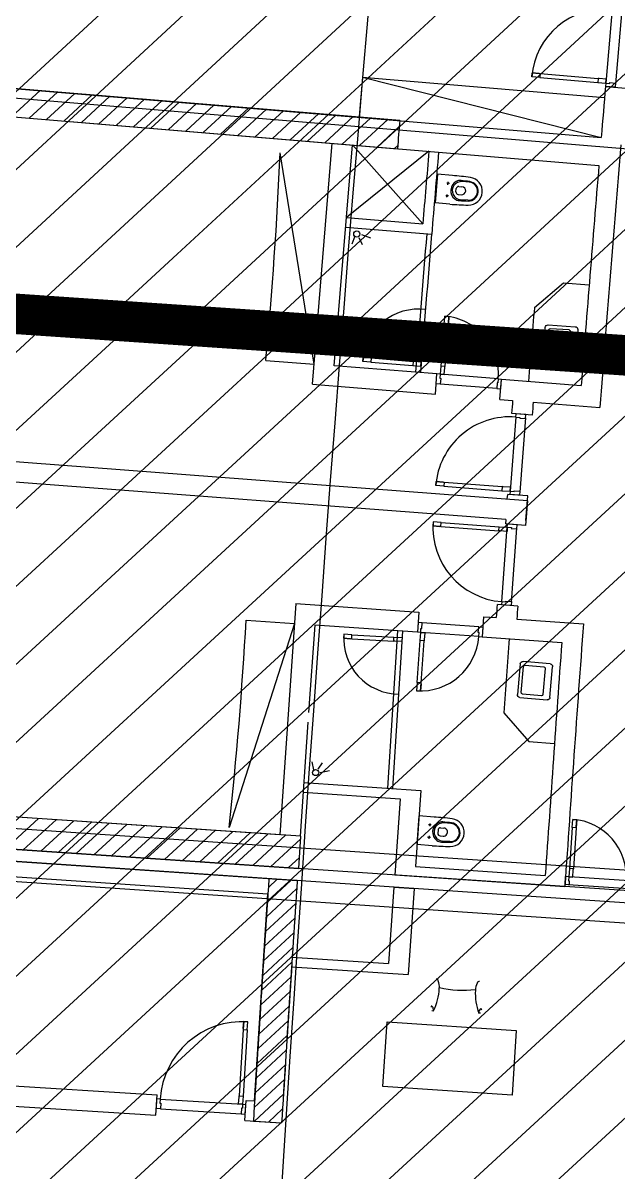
# Model space of a CAD drawing. Extents: x -678889171 to 586587, y -792238163 to 335485.
# Drawn here: x -678727678 to -678720328, y -792010643 to -791996453 of the extents above; entities that cross this region are included whole.
import ezdxf
from ezdxf.enums import TextEntityAlignment as Align

# ---------------------------------------------------------------- set-up
doc = ezdxf.new("R2010")
doc.units = 0
doc.header["$MEASUREMENT"] = 0
for name, color, linetype in [('A-FLOR-PATT', 252, 'Continuous'), ('A-SITE-PATT', 252, 'Continuous'), ('A-WALL', 252, 'Continuous')]:
    doc.layers.add(name, color=color, linetype=linetype)
for name, color, linetype, lineweight in [('BASEMENT3 LAYOUT$0$A-TABL-TEXT', 252, 'Continuous', 30), ('BASEMENT3 LAYOUT$0$HATCH2', 252, 'Continuous', 15), ('BASEMENT3 LAYOUT$0$HATCH3', 252, 'Continuous', 15), ('Ground floor Towers$0$04-Ground Floor$0$A-FURN', 252, 'Continuous', 25)]:
    doc.layers.add(name, color=color, linetype=linetype, lineweight=lineweight)
doc.styles.add('Ground floor Towers$0$$Bas01-Rname$0$EN-SC', font='swissc.ttf')
doc.styles.add('Ground floor Towers$0$$Bas01-Rname$0$EN-SCL', font='swisscl.ttf')
doc.styles.add('Ground floor Towers$0$04-Ground Floor$0$V2-lower ground$0$LEVEL  FOR LICENSE LOWER GR$0$$LG- LEVEL$0$AR-SR', font='sarb.shx')

# ---------------------------------------------------------------- blocks, each defined once
blk = doc.blocks.new('A$C61C61320')
at = {"layer": 'BASEMENT3 LAYOUT$0$HATCH2'}
h = blk.add_hatch(dxfattribs=at)
h.set_pattern_fill('JIS_WOOD', color=256, scale=1000, style=0)
h.set_pattern_definition([(45, (-845211.5632561638, -471074.8112416068), (-499.9999991609842, 499.9999991609843), [])])
edge = h.paths.add_edge_path()
edge.add_line((-87728.88771757309, -14436.92520058164), (11085.99286301623, -14077.61977391216))
edge.add_line((11085.9928630162, -14077.61977391216), (11086.00013759563, -61296.12011963065))
edge.add_line((11086.00013759569, -61296.12011963065), (-23868.16462742418, -60220.57708285929))
edge.add_line((-23868.16462742421, -60220.57708285929), (-23388.15647815715, -47455.2645226442))
edge.add_arc((-38984.06513334403, -44366.02445463254), 15898.9235792472, 348.7958745272753, 525.9866040010601)
edge.add_line((-54409.82303213701, -40516.12001080933), (-55179.78612954497, -49076.3717473704))
edge.add_line((-55179.78612954495, -49076.3717473704), (-87616.00626249687, -47227.09333388295))
edge.add_line((-87616.00626249681, -47227.09333388295), (-87728.88771757303, -14436.92520058164))
at = {"layer": 'BASEMENT3 LAYOUT$0$HATCH3'}
h = blk.add_hatch(dxfattribs=at)
h.set_pattern_fill('JIS_WOOD', color=256, scale=1000, style=0)
h.set_pattern_definition([(45, (-845711.5632553247, -468029.5931597503), (-499.9999991609842, 499.9999991609843), [])])
h.paths.add_polyline_path([(11086.00013759569, -61354.85490543771), (12440.74077330553, -169431.9252005816), (-18168.17453308101, -169031.9252005816), (-24087.31416799291, -98540.68329571502), (-23668.41511030192, -60233.84526748693)])
at = {"layer": 'BASEMENT3 LAYOUT$0$A-TABL-TEXT', "const_width": 500, "elevation": 212772}
blk.add_lwpolyline([(13292.15624613373, -61228.05794782194), (-23867.92079966073, -60211.66026523305), (-23463.29049043171, -42182.9191966572, 0.3384124495391637), (-36329.243561532, -28846.11297907433)], format="xyb", dxfattribs=at)
blk = doc.blocks.new('2')
at = {"layer": 'BASEMENT3 LAYOUT$0$A-TABL-TEXT', "const_width": 500, "elevation": 212772}
blk.add_lwpolyline([(131213.0125477271, 170969.3027568094), (94052.93550193263, 171985.7004393983), (94457.56581116165, 190014.4415079741, 0.3384124495391637), (81591.61274006136, 203351.247725557)], format="xyb", dxfattribs=at)
blk = doc.blocks.new('Ground floor Towers$0$04-Ground Floor$0$$DD-04-LEVEL LG$0$$03-LEVEL LG-LIC$0$l-fp0l_furniture$0$WATG_CHAIR_SWIVEL1')
at = {"layer": 'Ground floor Towers$0$04-Ground Floor$0$A-FURN'}
for p, q in [((-5.429260686209091, 11.74848446533611), (-7.086222909836238, 12.09073774552553)), ((-5.448874487621993, 12.73614857749089), (-5.429260686209091, 11.74848446533611)), ((-22.02051283580226, 10.94789129577089), (-22.02209037710338, 10.99058581971303)), ((-21.66559744789413, -11.63448307674844), (-21.66583252638111, -11.67720608869467)), ((-5.057380812265706, -11.91329752865045), (-6.70276929768022, -12.30745213079717)), ((-5.045947390670108, -12.90109020755972), (-5.057380812265706, -11.91329752865045))]:
    blk.add_line(p, q, dxfattribs=at)
for centre, radius, start, end in [((-7.456759723560708, 12.79708732795166), 0.3001308528329593, 111.4348862078172, 207.4541281118798), ((-6.657769166141065, 13.21220279211138), 1.200523411331837, 207.4541281118798, 249.0907313239649), ((-7.127717010104561, 11.95897179168264), 1.200523411331837, 91.43319216042401, 111.4348862078172), ((-20.82238564420004, 11.03491430951658), 1.200523411331837, 182.1160877377656, 257.4823560980437), ((-17.44696854206938, 19.18620751334379), 10.0070606133692, 248.696670657448, 271.7182717410454), ((-73.81219700704321, -1.160067760441279), 57.11266917000668, 351.3722650826872, 10.42856236020533), ((-17.48222460832801, 38.7644430868279), 29.58269696164734, 270.6494576002762, 294.0436750914818), ((-20.465327288308, -11.68381173152784), 1.200523411331837, 104.3184713449106, 179.6847397050751), ((-16.8354213156673, -19.72500593001428), 10.00706061336919, 90.08255570179257, 113.1041567855096), ((-16.25541012693918, -39.29467987165503), 29.58269696164728, 67.75715235109722, 91.15136984251302), ((-7.050925933397025, -13.02509704294539), 0.3001308528329593, 154.3466993307599, 250.3659412350974), ((-6.239284908308946, -13.41489905141839), 1.200523411331837, 112.7100961187964, 154.3466993307599), ((-6.748383674887691, -12.17705521541575), 1.200523411331837, 250.3659412350974, 270.3676352822358)]:
    blk.add_arc(centre, radius, start, end, dxfattribs=at)
blk = doc.blocks.new('GR')
at = {"layer": 'A-FLOR-PATT'}
for p, q in [((113795, 187765), (33653.03965827078, 191153.1554926011)), ((75930.01248295534, 191079.4614709376), (75889.68343520536, 190160.345826469)), ((76049.89713223383, 191074.2011603616), (76009.56808448385, 190155.0855158929)), ((74970.5677907367, 190200.674874219), (74972.75958681008, 190250.6268114184)), ((75070.47166513547, 190196.2912820722), (74970.5677907367, 190200.674874219)), ((74972.75958681008, 190250.6268114184), (75059.675957537, 190246.8130862507)), ((75059.675957537, 190246.8130862507), (74972.75958681008, 190250.6268114184)), ((74972.75958681008, 190250.6268114184), (75072.66346120884, 190246.2432192716)), ((75072.66346120884, 190246.2432192716), (75070.47166513547, 190196.2912820722)), ((75070.47166513547, 190196.2912820722), (75789.7795608066, 190164.7294186157)), ((75072.66346120884, 190246.2432192716), (75791.97135687996, 190214.6813558151)), ((75791.97135687996, 190214.6813558151), (75789.7795608066, 190164.7294186157)), ((75789.7795608066, 190164.7294186157), (75889.68343520536, 190160.345826469)), ((75804.95886055181, 190214.111488836), (75791.97135687996, 190214.6813558151)), ((75891.87523127873, 190210.2977636684), (75804.95886055181, 190214.111488836)), ((75889.68343520536, 190160.345826469), (75887.92999834666, 190120.3842767095)), ((75889.68343520536, 190160.345826469), (75891.87523127873, 190210.2977636684)), ((75889.68343520536, 190160.345826469), (75939.63537240474, 190158.1540303956)), ((75939.63537240474, 190158.1540303956), (75940.07373161941, 190168.1444178355)), ((75940.07373161941, 190168.1444178355), (76010.00644369845, 190165.0759033328)), ((76010.00644369845, 190165.0759033328), (76007.81464762508, 190115.1239661334)), ((72883.43018056573, 190112.4784892042, -6.574195595121094e-08), (72862.4884864533, 189625.2616868067, -6.574195595121094e-08)), ((72883.43018056569, 190112.4784892041, -6.574195595121094e-08), (75880.82329918811, 189983.8877478447, -6.574195595121094e-08)), ((72883.43018056573, 190112.4784892042, -6.574195595121094e-08), (75859.29838627577, 189488.601175998, -6.574195595121094e-08)), ((75886.66600869321, 190120.3634238999), (76136.47972081596, 190109.4969760471)), ((76007.81464762508, 190115.1239661334), (75887.92999834666, 190120.3842767095)), ((73364.30280807367, 189596.2377480014, -6.574195595121094e-08), (65121.68196495037, 189944.8637784366, -6.574195595121094e-08)), ((65247.93881349949, 189939.5236779075, -6.574195595121094e-08), (75859.2983862758, 189488.6011759979, -6.574195595121094e-08)), ((68573.57518442994, 189448.5511973836, -6.574195595121094e-08), (68909.67268426841, 189784.6486972221, -6.574195595121094e-08)), ((68788.97129452052, 189439.4409044475, -6.574195595121094e-08), (69125.06879431369, 189775.5384042406, -6.574195595121094e-08)), ((69004.36740461114, 189430.3306115113, -6.574195595121094e-08), (69340.4649043589, 189766.4281112591, -6.574195595121094e-08)), ((69219.76351470173, 189421.2203185752, -6.574195595121094e-08), (69555.86101440412, 189757.3178182776, -6.574195595121094e-08)), ((69435.15962479232, 189412.1100256391, -6.574195595121094e-08), (69771.25712444936, 189748.2075252961, -6.574195595121094e-08)), ((69650.55573488293, 189402.9997327029, -6.574195595121094e-08), (69986.65323449457, 189739.0972323146, -6.574195595121094e-08)), ((69865.95184497352, 189393.8894397668, -6.574195595121094e-08), (70202.04934453982, 189729.9869393331, -6.574195595121094e-08)), ((70081.34795506415, 189384.7791468307, -6.574195595121094e-08), (70417.44545458507, 189720.8766463516, -6.574195595121094e-08)), ((65106.90993062002, 189595.1756464526, -6.574195595121094e-08), (73349.54109956816, 189246.549181091, -6.574195595121094e-08)), ((65354.22198794095, 189586.1394479886), (75844.72203138295, 189142.4381740794)), ((70296.74406515474, 189375.6688538946, -6.574195595121094e-08), (70632.84156463029, 189711.7663533701, -6.574195595121094e-08)), ((70512.14017524532, 189366.5585609584, -6.574195595121094e-08), (70848.23767467553, 189702.6560603886, -6.574195595121094e-08)), ((70727.53628533594, 189357.4482680223, -6.574195595121094e-08), (71063.63378472072, 189693.5457674071, -6.574195595121094e-08)), ((70942.93239542653, 189348.3379750862, -6.574195595121094e-08), (71279.02989476599, 189684.4354744256, -6.574195595121094e-08)), ((71158.32850551716, 189339.2276821501, -6.574195595121094e-08), (71494.42600481122, 189675.3251814441, -6.574195595121094e-08)), ((71373.72461560775, 189330.1173892139, -6.574195595121094e-08), (71709.82211485643, 189666.2148884626, -6.574195595121094e-08)), ((71589.12072569836, 189321.0070962778, -6.574195595121094e-08), (71925.21822490168, 189657.1045954811, -6.574195595121094e-08)), ((71804.51683578895, 189311.8968033417, -6.574195595121094e-08), (72140.61433494689, 189647.9943024996, -6.574195595121094e-08)), ((72019.91294587954, 189302.7865104055, -6.574195595121094e-08), (72356.0104449921, 189638.8840095181, -6.574195595121094e-08)), ((72235.30905597015, 189293.6762174694, -6.574195595121094e-08), (72571.40655503738, 189629.7737165366, -6.574195595121094e-08)), ((72450.70516606074, 189284.5659245333, -6.574195595121094e-08), (72786.80266508262, 189620.6634235552, -6.574195595121094e-08)), ((72666.10127615137, 189275.4556315972, -6.574195595121094e-08), (73002.19877512785, 189611.5531305737, -6.574195595121094e-08)), ((72881.49738624196, 189266.345338661, -6.574195595121094e-08), (73217.59488517306, 189602.4428375922, -6.574195595121094e-08)), ((73096.89349633254, 189257.2350457249, -6.574195595121094e-08), (73361.14737059391, 189521.4889199863, -6.574195595121094e-08)), ((73312.28960642316, 189248.1247527888, -6.574195595121094e-08), (73351.25238010292, 189287.0875264685, -6.574195595121094e-08)), ((72419.50330715918, 186297.3588303254), (72541.7383908971, 189282.1396223341)), ((72679.53524212011, 186537.2053182955), (72791.51530086469, 189271.5751751975)), ((73739.79842175823, 189230.8556645431), (72754.69821038797, 188372.5620513697)), ((73701.52084312573, 188334.2497029352), (72791.45708508328, 189270.1536410452)), ((72429.70079110007, 186546.4425866421), (71903.04101603685, 189136.6312516215)), ((73856.73061695576, 188951.0639650978, -6.573964113438011e-08), (73842.11473739575, 188596.3649714924, -6.57396422375617e-08)), ((74040.81754101042, 188943.4783999875, -6.573964113438011e-08), (73856.73061695576, 188951.0639650978, -6.573964113438011e-08)), ((73991.77425993168, 188827.8995851343, -6.573964772151567e-08), (73993.21526214184, 188862.8699084475, -6.573964761275129e-08)), ((74252.7914727946, 188868.9751653043, -6.573965907593587e-08), (74164.38881139638, 188873.0970874388, -6.573965514137162e-08)), ((74009.97992269337, 188844.6642456859, -6.573964844488324e-08), (73975.00959938015, 188846.105247896, -6.573964688938374e-08)), ((74093.75714747682, 188744.0296837874, -6.573965265090665e-08), (74095.37106995218, 188783.1964458982, -6.573965252909054e-08)), ((74126.58077754363, 188811.9358639866, -6.573965376914921e-08), (74165.63372005662, 188810.3266316106, -6.573965550624589e-08)), ((74026.20166145041, 188588.7794063821, -6.57396422375617e-08), (73842.11473739575, 188596.3649714924, -6.57396422375617e-08)), ((74003.59834147703, 188689.7956710131, -6.573964892655405e-08), (73968.62801816381, 188691.2366732232, -6.573964737105456e-08)), ((73985.39267871535, 188673.0310104616, -6.57396482031865e-08), (73986.83368092548, 188708.0013337748, -6.573964809442212e-08)), ((74122.49656556516, 188712.819976196, -6.573965407741854e-08), (74161.54950807815, 188711.21074382, -6.573965581451522e-08)), ((74243.58657959102, 188645.590295297, -6.573965977070546e-08), (74155.14449585602, 188648.7555139278, -6.573965583911673e-08)), ((72754.69821038797, 188372.5620513697, -6.574195595121094e-08), (73700.41301601265, 188334.2945301889, -6.574195595121094e-08)), ((72749.84648585548, 188252.6601716136, -6.574195595121094e-08), (73815.14802116157, 188209.5536781719, -6.574195595121094e-08)), ((72948.72555612608, 188168.4185216689), (73060.51096646179, 188131.8937331682)), ((72867.40339279544, 188145.5560134148), (72834.9355719527, 188046.187096452)), ((72917.85910766343, 188131.8269676882), (72960.99724517766, 188048.0757605837)), ((75119.8795711593, 187357.1713258161), (75465.23466510036, 187675.9870839351)), ((75465.23466510043, 187675.9870839351), (75783.31890710353, 187663.2167381514)), ((74015.26047426152, 187104.5229483539), (74019.23819046593, 187204.4438059052)), ((74019.23819046593, 187204.4438059052), (74069.19861924158, 187202.454947803)), ((74069.19861924158, 187202.454947803), (74065.22090303717, 187102.5340902517)), ((74069.19861924158, 187202.454947803), (74065.73800614374, 187115.5238017333)), ((74065.73800614374, 187115.5238017333), (74069.19861924158, 187202.454947803)), ((74015.26047426152, 187104.5229483539), (73994.57634999862, 186584.9344890871)), ((74065.22090303717, 187102.5340902517), (74015.26047426152, 187104.5229483539)), ((74065.22090303719, 187102.5340902517), (74044.53677877429, 186582.9456309849)), ((73029.7378282768, 186605.1787246453, 1.292518104066625e-05), (73031.7506670816, 186655.1381930167, 1.292518104066625e-05)), ((73129.65676501942, 186601.1530470358, 1.292518104066625e-05), (73029.7378282768, 186605.1787246453, 1.292518104066625e-05)), ((73031.7506670816, 186655.1381930167, 1.292518104066625e-05), (73118.68014204768, 186651.6358534963, 1.292518104066625e-05)), ((73118.68014204768, 186651.6358534963, 1.292518104066625e-05), (73031.7506670816, 186655.1381930167, 1.292518104066625e-05)), ((73031.7506670816, 186655.1381930167, 1.292518104066625e-05), (73131.66960382421, 186651.1125154071, 1.292518104066625e-05)), ((73131.66960382421, 186651.1125154071, 1.292518104066625e-05), (73129.65676501942, 186601.1530470358, 1.292518104066625e-05)), ((73129.65676501942, 186601.1530470358, 1.292269126364782e-05), (73649.23523608105, 186580.219523466, 1.292290297068597e-05)), ((73131.66960382421, 186651.1125154071, 1.29252217535582e-05), (73651.24807488584, 186630.1789918373, 1.292543346059636e-05)), ((73651.24807488584, 186630.1789918373, 1.292543875327231e-05), (73649.23523608105, 186580.219523466, 1.292543875327231e-05)), ((73664.23753666237, 186629.6556537481, 1.292543875327231e-05), (73651.24807488584, 186630.1789918373, 1.292543875327231e-05)), ((73751.16701162847, 186626.1533142277, 1.292543875327231e-05), (73664.23753666237, 186629.6556537481, 1.292543875327231e-05)), ((73749.15417282368, 186576.1938458564, 1.292543875327231e-05), (73751.16701162847, 186626.1533142277, 1.292543875327231e-05)), ((71830.12646560652, 186569.0396707236), (72429.70079110007, 186546.4425866421)), ((73950.6302907737, 186486.6047180176), (72679.53524212011, 186537.2053182955)), ((73649.23523608105, 186580.219523466, 1.292543875327231e-05), (73749.15417282368, 186576.1938458564, 1.292543875327231e-05)), ((73940.94962754405, 186236.7920794884), (73950.6302907737, 186486.6047180176)), ((73945.85703132841, 186366.699688956), (73950.6302907737, 186486.6047180175)), ((73990.59863379423, 186485.0136315358), (73950.6302907737, 186486.6047180175)), ((73990.59863379423, 186485.0136315358), (73988.60977569202, 186435.0532027601)), ((73994.57634999862, 186584.9344890871), (73990.59863379422, 186485.0136315358)), ((73990.59863379422, 186485.0136315358), (74040.55906256988, 186483.0247734335)), ((74710.02880816365, 186456.3740748641), (73990.59863379422, 186485.0136315358)), ((74044.53677877429, 186582.9456309849), (73994.57634999862, 186584.9344890871)), ((74040.55906256988, 186483.0247734335), (74044.0196756677, 186569.9559195032)), ((74044.0196756677, 186569.9559195032), (74044.53677877429, 186582.9456309849)), ((74710.02880816365, 186456.3740748641), (74708.03995006144, 186406.4136460884)), ((74710.02880816365, 186456.3740748641), (74749.99715118417, 186454.7829883823)), ((74740.31693310261, 186204.9703321323), (74749.99759633238, 186454.7829706615)), ((74745.22389173889, 186334.8779593208), (74749.99715118417, 186454.7829883823)), ((74749.99759633238, 186454.7829706615), (75736.47802653912, 186415.512499123)), ((73995.81746010408, 186364.7108308538), (73945.85703132841, 186366.699688956)), ((73988.60977569202, 186435.0532027601), (73998.60186144715, 186434.6554311397)), ((73998.60186144715, 186434.6554311397), (73995.81746010408, 186364.7108308538)), ((74695.26346296324, 186336.866817423), (73995.81746010408, 186364.7108308538)), ((74698.04786430631, 186406.8114177088), (74695.26346296322, 186336.866817423)), ((74695.26346296322, 186336.866817423), (74745.22389173889, 186334.8779593208)), ((74708.03995006144, 186406.4136460884), (74698.04786430631, 186406.8114177088)), ((72419.50330715918, 186297.3588303254), (73940.94962754405, 186236.7920794884)), ((74740.31693310261, 186204.9703321323), (74897.7928461858, 186198.7014258536)), ((75152.17831110302, 186188.5746794389), (75976.97313731366, 186155.7406963653)), ((75146.13951250145, 186027.8954712842), (74896.29963970718, 186036.8511855735)), ((74944.80821392222, 185995.2498755553), (74946.27378991547, 186035.2230176261)), ((75066.19321612758, 186030.8262896463), (74946.27378991547, 186035.2230176261)), ((75064.361246136, 185980.8598620578), (75066.19321612758, 186030.8262896463)), ((74944.80821392222, 185995.2498755553), (74911.09996607713, 185075.8676079285)), ((74944.80821392222, 185995.2498755553), (74994.77464151064, 185993.4179055638)), ((74994.77464151064, 185993.4179055638), (74994.40824751231, 185983.424620046)), ((74994.40824751231, 185983.424620046), (75064.361246136, 185980.8598620578)), ((75064.72764013438, 185990.8531475755), (75031.01939228931, 185071.4708799487)), ((75131.1374183136, 184968.1340062673), (65189.73958245013, 185316.6942841537)), ((74872.8268771211, 184727.0370043794), (65181.02959478949, 185066.8404939698)), ((73991.7176984503, 185109.5758557736), (73993.54966844188, 185159.542283362)), ((74091.65055362713, 185105.9119157904), (73991.7176984503, 185109.5758557736)), ((73993.54966844188, 185159.542283362), (74080.49125244572, 185156.3546555766)), ((74080.49125244572, 185156.3546555766), (73993.54966844188, 185159.542283362)), ((73993.54966844188, 185159.542283362), (74093.4825236187, 185155.8783433788)), ((74093.4825236187, 185155.8783433788), (74091.65055362713, 185105.9119157904)), ((74091.65055362713, 185105.9119157904), (74811.16711090031, 185079.5315479116)), ((74093.4825236187, 185155.8783433788), (74812.9990808919, 185129.4979755001)), ((74812.9990808919, 185129.4979755001), (74811.16711090031, 185079.5315479116)), ((74811.16711090031, 185079.5315479116), (74911.09996607713, 185075.8676079285)), ((74825.99035206488, 185129.0216633022), (74812.9990808919, 185129.4979755001)), ((74912.93193606872, 185125.8340355169), (74825.99035206488, 185129.0216633022)), ((74881.67224821591, 184980.7743895205), (74883.67556557071, 185036.6614507789)), ((75133.51510486682, 185027.7057484442), (74883.67556557071, 185036.6614507789)), ((74911.09996607713, 185075.8676079285), (74909.63439008387, 185035.8944658578)), ((75029.55381629597, 185031.497737878), (74909.63439008387, 185035.8944658578)), ((74911.09996607713, 185075.8676079285), (74912.93193606872, 185125.8340355169)), ((74911.09996607713, 185075.8676079285), (74961.06639366555, 185074.0356379369)), ((74961.06639366555, 185074.0356379369), (74961.43278766387, 185084.0289234546)), ((74961.43278766387, 185084.0289234546), (75031.38578628754, 185081.4641654664)), ((75031.38578628754, 185081.4641654664), (75029.55381629597, 185031.497737878)), ((75131.1374183136, 184968.1340062673), (75120.79026154036, 184662.682230789)), ((75122.56668783986, 184722.2749331018), (75133.51510486682, 185027.7057484442)), ((73976.0634987645, 184660.5211296134), (73974.41155683577, 184610.5484261859)), ((73974.41155683577, 184610.5484261859), (74061.36406079978, 184607.6740472298)), ((74061.36406079978, 184607.6740472298), (73974.41155683577, 184610.5484261859)), ((73974.41155683577, 184610.5484261859), (74074.35696369095, 184607.2445423283)), ((74076.00890561969, 184657.2172457559), (73976.0634987645, 184660.5211296134)), ((74074.35696369095, 184607.2445423283), (74076.00890561969, 184657.2172457559)), ((74074.35696369095, 184607.2445423283), (74793.96389304833, 184583.4565785544)), ((74076.00890561969, 184657.2172457559), (74795.61583497708, 184633.429281982)), ((74793.96389304833, 184583.4565785544), (74795.61583497708, 184633.429281982)), ((74795.61583497708, 184633.429281982), (74895.56124183227, 184630.1253981245)), ((74865.16551034339, 183710.6276550568), (74895.56124183227, 184630.1253981245)), ((74872.8268771211, 184727.0370043794), (74870.9335770499, 184671.1461078813)), ((75120.79026154036, 184662.682230789), (74870.9335770499, 184671.1461078813)), ((74895.56124183227, 184630.1253981245), (74893.90929990352, 184580.152694697)), ((74895.56124183227, 184630.1253981245), (74896.88279537526, 184670.1035608666)), ((74895.56124183227, 184630.1253981245), (74945.53394525987, 184628.4734561958)), ((75016.8172836014, 184666.1389002377), (74896.88279537526, 184670.1035608666)), ((74945.53394525987, 184628.4734561958), (74945.20355687411, 184618.4789155103)), ((74945.20355687411, 184618.4789155103), (75015.16534167265, 184616.1661968101)), ((74985.09999856958, 183706.6629944278), (75015.49573005846, 184626.1607374956)), ((75015.16534167265, 184616.1661968101), (75016.8172836014, 184666.1389002377)), ((74806.9567959395, 184583.027073653), (74793.96389304833, 184583.4565785544)), ((74893.90929990352, 184580.152694697), (74806.9567959395, 184583.027073653)), ((75063.73475948109, 183664.0413909333), (74813.87774146957, 183672.5052793235)), ((74865.16551034339, 183710.6276550568), (74863.8439568004, 183670.6494923147)), ((74983.77844502652, 183666.6848316857), (74863.8439568004, 183670.6494923147)), ((74865.16551034339, 183710.6276550568), (74915.13821377099, 183708.975713128)), ((74915.13821377099, 183708.975713128), (74915.46860215673, 183718.9702538136)), ((74915.46860215673, 183718.9702538136), (74985.43038695527, 183716.6575351133)), ((74985.43038695527, 183716.6575351133), (74983.77844502652, 183666.6848316857)), ((72324.95319812348, 183585.1043443923), (72242.55524100731, 180721.1282029142)), ((72324.95319812348, 183585.1043443923), (73846.92378169691, 183539.5765522569)), ((73846.92378169691, 183539.5765522569), (73839.18497889394, 183289.6962198162)), ((74646.56653493104, 183515.6562679591), (74638.82773212818, 183265.7759355185)), ((74646.56653493104, 183515.6562679591), (74804.09671139717, 183510.9439553779)), ((75058.56983299553, 183503.331719301), (75883.64886875055, 183478.6505413332)), ((72317.78071791027, 183335.9151354223), (71612.02891618606, 180788.6887549801)), ((71718.08830915426, 183355.124895453), (72317.78071791027, 183335.9151354223)), ((72567.65193362208, 183327.7324951577), (72536.47329746549, 182244.030019981)), ((73839.18497889394, 183289.6962198162), (72567.65193362208, 183327.7324951577)), ((73842.7730195405, 183409.6425660061), (73839.18497889393, 183289.6962198163)), ((73892.75066378631, 183408.14754907), (73842.7730195405, 183409.6425660061)), ((73879.16709429058, 183288.5002062674), (73880.66211122664, 183338.4778505132)), ((73880.66211122664, 183338.4778505132), (73890.6576400758, 183338.178847126)), ((73890.6576400758, 183338.178847126), (73892.75066378631, 183408.14754907)), ((74592.43768322737, 183387.217311965), (73892.75066378631, 183408.14754907)), ((74590.34465951686, 183317.2486100209), (74592.43768322736, 183387.217311965)), ((74592.43768322736, 183387.217311965), (74642.41532747315, 183385.7222950289)), ((74642.41532747315, 183385.7222950289), (74638.82728682658, 183265.7759488391)), ((72931.6642830087, 183228.8690933982, 1.258604149535266e-05), (72930.87127504413, 183178.87538241, 1.258604149535266e-05)), ((73031.65170498498, 183227.2830774691, 1.258604149535266e-05), (72931.6642830087, 183228.8690933982, 1.258604149535266e-05)), ((73030.85869702042, 183177.2893664809, 1.258604149535266e-05), (73031.65170498498, 183227.2830774691, 1.258604149535266e-05)), ((73031.65170498498, 183227.2830774691, 1.258355171833423e-05), (73551.58629926167, 183219.0357946377, 1.258376342537238e-05)), ((73593.42739090302, 183297.0477419169), (73547.71694224086, 181351.5863565004)), ((73550.79329129712, 183169.0420836495, 1.258629920795872e-05), (73551.58629926167, 183219.0357946377, 1.258629920795872e-05)), ((73551.58629926167, 183219.0357946377, 1.258629920795872e-05), (73651.57372123798, 183217.4497787086, 1.258629920795872e-05)), ((73653.40179733212, 183295.2536847), (73607.695138916, 181349.9536142016)), ((73651.57372123798, 183217.4497787086, 1.258629920795872e-05), (73650.78071327342, 183167.4560677204, 1.258629920795872e-05)), ((73879.16709429058, 183288.5002062674), (73839.18497889393, 183289.6962198163)), ((73860.62888428326, 182668.7774176196), (73876.17706041841, 183188.5449177758)), ((73876.17706041841, 183188.5449177758), (73879.16709429056, 183288.5002062674)), ((73926.15470466421, 183187.0499008397), (73876.17706041841, 183188.5449177758)), ((73879.16709429056, 183288.5002062674), (73929.14473853636, 183287.0051893313)), ((74598.84517142994, 183266.9719623879), (73879.16709429056, 183288.5002062674)), ((73910.60652852905, 182667.2824006835), (73926.15470466421, 183187.0499008397)), ((73926.54340906758, 183200.0440883437), (73926.15470466421, 183187.0499008397)), ((73929.14473853636, 183287.0051893313), (73926.54340906758, 183200.0440883437)), ((74600.34018836603, 183316.9496066337), (74590.34465951686, 183317.2486100209)), ((74598.84517142994, 183266.9719623879), (74600.34018836603, 183316.9496066337)), ((74598.84517142994, 183266.9719623879), (74638.82728682658, 183265.7759488391)), ((74638.82773212818, 183265.7759355185), (75625.64808584643, 183236.2564740887)), ((72930.87127504413, 183178.87538241, 1.258604149535266e-05), (73017.86033216352, 183177.4955485517, 1.258604149535266e-05)), ((73017.86033216352, 183177.4955485517, 1.258604149535266e-05), (72930.87127504413, 183178.87538241, 1.258604149535266e-05)), ((72930.87127504413, 183178.87538241, 1.258604149535266e-05), (73030.85869702042, 183177.2893664809, 1.258604149535266e-05)), ((73030.85869702042, 183177.2893664809, 1.258608220824461e-05), (73550.79329129712, 183169.0420836495, 1.258629391528277e-05)), ((73563.79165615405, 183168.8359015788, 1.258629920795872e-05), (73550.79329129712, 183169.0420836495, 1.258629920795872e-05)), ((73650.78071327342, 183167.4560677204, 1.258629920795872e-05), (73563.79165615405, 183168.8359015788, 1.258629920795872e-05)), ((73860.62888428324, 182668.7774176196), (73857.6388504111, 182568.822129128)), ((73910.60652852904, 182667.2824006835), (73860.62888428324, 182668.7774176196)), ((73907.61649465689, 182567.3271121919), (73910.60652852904, 182667.2824006835)), ((73907.61649465689, 182567.3271121919), (73910.21782412566, 182654.2882131796)), ((73910.21782412566, 182654.2882131796), (73907.61649465689, 182567.3271121919)), ((73857.6388504111, 182568.822129128), (73907.61649465689, 182567.3271121919)), ((74944.9730426569, 182339.8210404713), (75267.28870386988, 181997.7300539299)), ((72533.02229934746, 182124.0807321559), (72492.46306769662, 180714.3288908456)), ((75267.28870386994, 181997.7300539299), (75585.49006128151, 181988.319268439)), ((106874.8408067953, 179631.7983974313), (33289.12760127243, 181633.8713096758)), ((72630.94048794394, 181539.1696097574), (72605.16177322701, 181640.4800184832)), ((72682.19843625104, 181549.5083038118), (72730.81787007193, 181630.201018815)), ((72710.55971788127, 181510.9425525847), (72824.52921615937, 181539.9424077772)), ((72511.60874572095, 181379.7915672663, -3.287097797561902e-08), (73961.0735161273, 181340.3338547567, -3.287097797561902e-08)), ((72508.1577124425, 181259.8410573401, -3.287097797561902e-08), (73707.71476381327, 181227.1863987116, -3.287097797561902e-08)), ((73707.71476381327, 181227.1863987116), (73680.55895200398, 180283.3086637986)), ((73961.0735161273, 181340.3338547567), (73933.93657454323, 180397.1120083706)), ((75846.51628813433, 180959.4422243677), (75849.2773973717, 181059.4040984787)), ((75849.2773973717, 181059.4040984787), (75899.25833442718, 181058.02354386)), ((75899.25833442718, 181058.02354386), (75896.49722518981, 180958.061669749)), ((75899.25833442718, 181058.02354386), (75896.85616939067, 180971.0567133835)), ((75896.85616939067, 180971.0567133835), (75899.25833442718, 181058.02354386)), ((106856.9589108514, 178979.7248944304), (33269.81960558624, 180984.3580870469)), ((72502.87014968347, 180714.0457424581, -6.574195595121094e-08), (64805.16772885845, 180923.4792830705, -6.574195595121094e-08)), ((72242.63449913304, 180721.1260465162, -6.574195595121094e-08), (65051.08598287898, 180916.7885164203, -6.574195595121094e-08)), ((73941.76802792771, 180669.316519638), (73951.97732249335, 181024.1696868839)), ((74136.14426186174, 181018.8711163572), (73951.97732249335, 181024.1696868839)), ((74106.53632076003, 180919.6815724651), (74071.55079722875, 180920.6881226335)), ((74089.5468340786, 180937.6776093149), (74088.54028391016, 180902.6920857836)), ((74349.02719349539, 180947.0064021133), (74260.58015560606, 180950.0300212982)), ((75846.51628813433, 180959.4422243677), (75832.43463102372, 180449.6366664017)), ((75896.49722518981, 180958.061669749), (75846.51628813433, 180959.4422243677)), ((75896.49722518981, 180958.061669749), (75882.41556807922, 180448.256111783)), ((68864.83282581484, 180412.9435667668, -6.574195595121094e-08), (69254.31923396233, 180802.4299749143, -6.574195595121094e-08)), ((69083.38900839863, 180406.993346324, -6.574195595121094e-08), (69472.87921452895, 180796.4835524543, -6.574195595121094e-08)), ((69301.94519098266, 180401.0431258813, -6.574195595121094e-08), (69691.43919509556, 180790.5371299942, -6.574195595121094e-08)), ((69520.50137356645, 180395.0929054385, -6.574195595121094e-08), (69909.99917566217, 180784.5907075342, -6.574195595121094e-08)), ((69739.05755614978, 180389.1426849952, -6.574195595121094e-08), (70128.55915622879, 180778.6442850742, -6.574195595121094e-08)), ((74085.08925476122, 180782.7417193907), (74084.08270459277, 180747.7561958594)), ((74192.68432813985, 180859.2790951533), (74191.55699195119, 180820.0953087982)), ((74220.6818262622, 180789.2449599127), (74259.75174354657, 180788.1208997915)), ((74223.53467702534, 180888.4039294643), (74262.6045943097, 180887.279869343)), ((69957.61373873381, 180383.1924645521, -6.574195595121094e-08), (70347.11913679563, 180772.6978626139, -6.574195595121094e-08)), ((70176.1699213176, 180377.2422441093, -6.574195595121094e-08), (70565.67911736201, 180766.7514401537, -6.574195595121094e-08)), ((70394.7261039014, 180371.2920236664, -6.574195595121094e-08), (70784.23909792886, 180760.8050176939, -6.574195595121094e-08)), ((70613.28228648473, 180365.3418032231, -6.574195595121094e-08), (71002.79907849524, 180754.8585952336, -6.574195595121094e-08)), ((70831.83846906875, 180359.3915827805, -6.574195595121094e-08), (71221.35905906186, 180748.9121727736, -6.574195595121094e-08)), ((71050.39465165278, 180353.4413623374, -6.574195595121094e-08), (71439.91903962893, 180742.9657503136, -6.574195595121094e-08)), ((71268.95083423657, 180347.4911418946, -6.574195595121094e-08), (71658.47902019531, 180737.0193278533, -6.574195595121094e-08)), ((71487.5070168199, 180341.5409214513, -6.574195595121094e-08), (71877.0390007617, 180731.0729053931, -6.574195595121094e-08)), ((71706.06319940393, 180335.5907010087, -6.574195595121094e-08), (72095.59898132854, 180725.1264829333, -6.574195595121094e-08)), ((71924.61938198772, 180329.6404805658, -6.574195595121094e-08), (72314.15896189492, 180719.180060473, -6.574195595121094e-08)), ((72143.17556457128, 180323.6902601223, -6.574195595121094e-08), (72502.01191518456, 180682.5266107356, -6.574195595121094e-08)), ((72491.98258427883, 180314.19394373, -6.574195595121094e-08), (72502.87014968347, 180714.0457424581, -6.574195595121094e-08)), ((72491.9825842788, 180314.19394373, -6.574195595121094e-08), (72502.87014968344, 180714.0457424581, -6.574195595121094e-08)), ((72502.87014968344, 180714.0457424581, -6.574195595121027e-08), (72492.46306769662, 180714.3288908456, -6.574195595121027e-08)), ((74125.9349672961, 180664.0179491113), (73941.76802792771, 180669.316519638)), ((74102.07874144263, 180764.7456825408), (74067.09321791134, 180765.7522327092)), ((74342.59751091797, 180723.5244355275), (74254.1229362494, 180725.5909353675)), ((92360, 179775), (64790, 180525)), ((64790.32165646396, 180524.6289380385), (72492.00372583886, 180314.9703790946)), ((64792.70517006135, 180523.8077708225, -6.574195595121094e-08), (72491.98258427883, 180314.19394373, -6.574195595121094e-08)), ((64785.1902699311, 180374.9832075434), (72479.56213982985, 180165.518962393)), ((92355, 179625), (64786.02556296776, 180374.9721011162)), ((72361.73174715531, 180317.7400396797, -6.574195595121094e-08), (72495.72771746852, 180451.7360099929, -6.574195595121094e-08)), ((73933.93657454322, 180397.1120083706), (75539.46272834647, 180353.9430513772)), ((75786.92766290459, 180250.8173618747), (75789.68877214196, 180350.7792359857)), ((75829.67352178636, 180349.6747922908), (75789.68877214196, 180350.7792359857)), ((75829.67352178636, 180349.6747922908), (75828.29296716767, 180299.6938552353)), ((75832.43463102372, 180449.6366664017), (75829.67352178635, 180349.6747922908)), ((75829.67352178635, 180349.6747922908), (75879.65445884183, 180348.2942376721)), ((75882.41556807922, 180448.256111783), (75832.43463102372, 180449.6366664017)), ((77239.13594675115, 180310.7431520438), (75839.66970919745, 180349.398681367)), ((75879.65445884183, 180348.2942376721), (75882.05662387835, 180435.2610681486)), ((75882.05662387835, 180435.2610681486), (75882.41556807922, 180448.256111783)), ((73680.57541683869, 180283.8809461152), (75786.08014092573, 180227.2686993024)), ((75836.90859996008, 180249.436807256), (75786.92766290459, 180250.8173618747)), ((77246.37102492488, 180210.5051670091), (75826.91241254898, 180249.7129181797)), ((75828.29296716767, 180299.6938552353), (75838.28915457877, 180299.4177443115)), ((75838.28915457877, 180299.4177443115), (75836.90859996008, 180249.436807256)), ((66079.7141002501, 180151.6075324172), (72124.79829761566, 179985.9418161255)), ((72122.8176419822, 179883.5081655525), (72405.55024811998, 180167.3843432957)), ((72127.09409255863, 180064.9364745005), (72233.44938078678, 180171.721939104)), ((72479.56213983, 180165.518962393), (72129.65932811881, 180173.7665291014)), ((73676.24516041388, 180133.3705266676), (73649.04719807945, 179188.0277299668)), ((73676.24516041388, 180133.3705266676), (73926.14175706593, 180126.1808826073)), ((73926.15287086839, 180126.5671745277), (73895.50388383657, 179061.2741661597)), ((72064.77966206973, 177425.9134001594), (72124.79829761566, 179985.9418161255)), ((72118.54119140575, 179702.0798566045), (72477.12477467883, 180062.113806744)), ((72114.26474082931, 179520.6515476565), (72472.84832410082, 179880.6854977944)), ((72109.98829025285, 179339.2232387085), (72468.57187352279, 179699.2571888447)), ((72105.71183967643, 179157.7949297604), (72464.29542294475, 179517.8288798951)), ((72101.43538909996, 178976.3666208124), (72460.01897236676, 179336.4005709455)), ((72457.35728218924, 179220.4682273571, -3.287097797561902e-08), (73649.04719807945, 179188.0277299668, -3.287097797561902e-08)), ((72097.15893852356, 178794.9383118644), (72455.74252178872, 179154.9722619959)), ((72454.53852750317, 179100.5005053763, -3.287097797561902e-08), (73895.50388383657, 179061.2741661597, -3.287097797561902e-08)), ((72092.88248794709, 178613.5100029164), (72451.46607121069, 178973.5439530463)), ((72088.60603737064, 178432.0816939683), (72447.18962063268, 178792.1156440967)), ((72084.3295867942, 178250.6533850203), (72442.91317005466, 178610.6873351471)), ((71890.46213551234, 178399.5835964918), (71888.24024929064, 178299.6082834309)), ((71890.46213551234, 178399.5835964918), (71888.52909449946, 178312.6050741289)), ((71888.52909449946, 178312.6050741289), (71890.46213551234, 178399.5835964918)), ((71940.44979204275, 178398.4726533809), (71890.46213551234, 178399.5835964918)), ((71938.22790582106, 178298.4973403201), (71940.44979204275, 178398.4726533809)), ((72080.05313621777, 178069.2250760723), (72438.63671947665, 178429.2590261975)), ((73639.20727426076, 177666.509438249), (73659.79422742325, 178466.2445052303)), ((73659.79422742325, 178466.2445052303), (75259.2643613857, 178425.0705989054)), ((75259.2643613857, 178425.0705989054), (75238.67740822323, 177625.3355319242)), ((71888.24024929064, 178299.6082834309), (71870.0207822728, 177479.8107163321)), ((71888.24024929064, 178299.6082834309), (71938.22790582106, 178298.4973403201)), ((71938.22790582106, 178298.4973403201), (71920.00843880321, 177478.6997732212)), ((72075.77668564134, 177887.7967671243), (72434.36026889863, 178247.8307172479)), ((72071.50023506489, 177706.3684581763), (72430.08381832058, 178066.4024082982)), ((72067.22378448844, 177524.9401492282), (72425.80736774257, 177884.9740993486)), ((72062.94733391199, 177343.5118402802), (72421.53091716455, 177703.545790399)), ((75238.67740822323, 177625.3355319242), (73639.20727426076, 177666.509438249)), ((64838.12667812871, 177586.5210562125), (70859.16902709413, 177452.7073113415)), ((72072.20099677093, 177175.6683701625), (72417.25446658651, 177522.1174814494)), ((70853.60598289866, 177202.3942756933), (70859.16902709413, 177452.7073113416)), ((70855.38197067066, 177282.3060784374), (70858.04823413667, 177402.2764541103)), ((70898.038359361, 177401.3876996216), (70858.04823413667, 177402.2764541103)), ((70898.038359361, 177401.3876996216), (70896.92741625017, 177351.4000430912)), ((70898.038359361, 177401.3876996216), (71917.78655258153, 177378.7244601604)), ((71867.79889605111, 177379.8354032713), (71869.73193706399, 177466.8139256342)), ((71917.78655258153, 177378.7244601604), (71867.79889605111, 177379.8354032713)), ((71869.73193706399, 177466.8139256342), (71870.0207822728, 177479.8107163321)), ((71870.0207822728, 177479.8107163321), (71920.00843880321, 177478.6997732212)), ((71917.78655258153, 177378.7244601604), (71916.67560947068, 177328.73680363)), ((71920.00843880321, 177478.6997732212), (71917.78655258153, 177378.7244601604)), ((71917.78655258153, 177378.7244601604), (71957.77667780586, 177377.8357056718)), ((71953.3329053625, 177177.8850795501), (71958.89747076364, 177428.2665629031)), ((71955.11041433984, 177257.8653299988), (71957.77667780586, 177377.8357056718)), ((71958.89747076364, 177428.2665629031), (72064.77966206973, 177425.9134001594)), ((64832.57196257451, 177336.5827735603), (70853.60598289866, 177202.3942756933)), ((70905.36962720107, 177281.1951353266), (70855.38197067066, 177282.3060784374)), ((70896.92741625017, 177351.4000430912), (70906.92494755624, 177351.177854469)), ((70906.92494755624, 177351.177854469), (70905.36962720107, 177281.1951353266)), ((70905.36962720107, 177281.1951353266), (71905.12275780941, 177258.9762731097)), ((71906.6780781646, 177328.9589922522), (71905.12275780941, 177258.9762731097)), ((71905.12275780941, 177258.9762731097), (71955.11041433984, 177257.8653299988)), ((71916.67560947068, 177328.73680363), (71906.6780781646, 177328.9589922522)), ((72244.57531941673, 177171.6053357144), (72412.97801600848, 177340.6891724998)), ((71953.3329053625, 177177.8850795501), (72408.90123882337, 177167.7320011691)), ((72058.99842711203, 177175.9795678775), (72408.90123882346, 177167.7320011691))]:
    blk.add_line(p, q, dxfattribs=at)
at = {"layer": 'A-FLOR-PATT', "extrusion": (4.259933656387619e-17, 1.152321355711336e-19, -1)}
for p, q in [((75254.7997103071, 186734.9598857851), (75264.04140755878, 187114.8314842072)), ((75298.37493364769, 187147.534122546), (75633.55575578497, 187139.3796837946)), ((75308.05264728115, 187085.8124905291), (75300.1700231547, 186761.8043624628)), ((75559.84598582174, 187096.4557025724), (75325.21941032563, 187102.1638096983)), ((75568.31468086457, 186755.2808114616), (75576.19730499102, 187079.2889395279)), ((75666.25839412352, 187105.0461577055), (75657.01669687184, 186725.1745592834)), ((75316.52134232403, 186744.6375994185), (75551.14791782014, 186738.9294922926)), ((75622.68317078298, 186692.4719209446), (75287.5023486457, 186700.626359696))]:
    blk.add_line(p, q, dxfattribs=at)
at = {"layer": 'A-FLOR-PATT', "extrusion": (4.24879008157157e-17, -3.081402018784475e-18, -1)}
for p, q in [((75122.89400641923, 182951.1267338084), (75105.66051075823, 182571.5337321827)), ((75151.5856797481, 182597.4175122244), (75166.2848378119, 182921.1880136112)), ((75492.84311055549, 182967.8936058105), (75157.90810912097, 182983.0996313938)), ((75183.79188916279, 182937.1744624038), (75418.24639016693, 182926.5302444955)), ((75434.23283895949, 182909.0231931446), (75419.53368089569, 182585.2526917577)), ((75507.58251247968, 182553.2865014828), (75524.81600814068, 182932.8795031086)), ((75137.63340834336, 182536.5196294809), (75472.56840977789, 182521.3136038976)), ((75402.02662954485, 182569.2662429652), (75167.57212854066, 182579.9104608735))]:
    blk.add_line(p, q, dxfattribs=at)
at = {"layer": 'A-FLOR-PATT'}
for centre, radius in [((73992.49476103675, 188845.3847467909, -6.573964766713348e-08), 7.5), ((73986.11317982042, 188690.5161721181, -6.573964814880431e-08), 7.5), ((72891.00704620169, 188175.0162083097), 38.24641586430788), ((72652.52997693802, 181508.203022888), 38.24641586430788), ((74089.04355899438, 180920.1848475493), 7.499999999999988), ((74084.585979677, 180765.248957625), 7.499999999999988)]:
    blk.add_circle(centre, radius, dxfattribs=at)
for centre, radius, start, end in [((687279.656740699, 163488.6097753342), 623072.5456272444, 169.8809308091749, 188.016783999427), ((687377.2148750997, 163494.3993246956), 622619.9563395467, 169.8833632136182, 188.0029312343603), ((687457.6315433225, 163499.1463224945), 615150.2507543761, 171.0710527946992, 188.0887984813754), ((75889.68343520536, 190160.345826469), 919.9999999997044, 87.48758163190196, 177.487581631069), ((740297.4575989307, 161021.9486362749), 665047.6807904218, 177.4922869165825, 177.5467661071891), ((688299.2479206796, 163462.2966492631, -6.574195595121094e-08), 615490.0239630176, 177.5664677522116, 177.5990491466644), ((687457.6315433225, 163499.1463224945), 611900.2507543761, 177.5734630475192, 177.8780462466181), ((687869.6728868051, 161803.3441619879, -6.574195595121094e-08), 614742.0362214358, 177.442768847846, 177.5264685308231), ((687869.6728868051, 161803.3441619879, -6.574195595121094e-08), 614622.0362214358, 177.4427424278098, 177.5376245783977), ((25001.46867209937, 189183.7125504608), 46901.59597508573, 356.8042147815954, 359.9424846882274), ((687457.6315433225, 163499.1463224945), 612150.2507543761, 177.5991475214432, 177.8545823658802), ((74159.15982652133, 188760.9513058624, -6.573965546325218e-08), 130, 121.3584772331751, 233.9222834452381), ((73876.13157413746, 184946.8700213345, -6.573964932266924e-08), 4000.000000000566, 84.43222296157894, 87.64038033921345), ((74159.15982652133, 188760.9513058624, -6.573965546325218e-08), 112.2676204798005, 87.33042180147659, 267.9503388772575), ((74143.54809894846, 188786.5691504671, -6.573965464559203e-08), 100, 86.01605829500276, 121.3584772331751), ((73876.13157413715, 184946.8700213351, -6.573966175288417e-08), 3949, 84.4322229581705, 86.01605829500276), ((74247.58478689901, 188757.3076288454, -6.573965939644376e-08), 111.7888557810301, 267.9503388772575, 87.33042180147659), ((74247.58478689901, 188757.3076288454, -6.573965939644376e-08), 120.5, 270.8485377195007, 84.4322229581705), ((74247.58478689904, 188757.3076288454, -6.573965929088557e-08), 171.5000000000153, 270.8485377168404, 84.43222296157755), ((74123.73171031672, 188742.7945390359, -6.573965398419194e-08), 30, 177.6403803386474, 267.6403803394462), ((74125.34563279207, 188781.9613011466, -6.573965386237583e-08), 30, 87.64038033944618, 177.6403803386474), ((74163.59161406738, 188760.7686877153, -6.573965566038055e-08), 49.59999999999997, 267.6403803394462, 87.64038033944618), ((74190.88762832485, 192585.3877850352, -6.573966035510605e-08), 4000.000000000628, 267.6403803391922, 270.8485377168267), ((74141.49336442881, 188736.7047366797, -6.573965480067987e-08), 100, 233.9222834452381, 269.2647023762684), ((74190.88762832368, 192585.3877850345, -6.573963799563589e-08), 3949, 269.2647023762684, 270.8485377195007), ((869810.7853166027, 155958.0628410756), 796710.2309831589, 177.6798064615989, 177.8031265070702), ((869810.7853166027, 155958.0628410756), 796650.2309831589, 177.6798062330829, 177.8031265070702), ((687425.3085813005, 162735.8608543362), 612800.2507543761, 177.6973295962235, 177.7831038342), ((73716.6754901588, 186591.2060343813, 1.288819654899638e-05), 687.0797532929839, 84.97569946686626, 178.8347329855188), ((73990.59863379422, 186485.0136315358), 719.9999999997044, 357.7203350676603, 87.72033506769343), ((50988164.06803172, -1694140.233043459), 50947976.96981134, 177.8849021159868, 177.8850840770565), ((13481232.24121154, -317731.9290979481), 13415547.64171123, 177.847325154823, 177.8480118765423), ((74911.09996607713, 185075.8676079285), 919.9999999997044, 87.9002470465112, 177.9002470465418), ((74895.56124183227, 184630.1253981245), 919.9999999997037, 178.1066694349091, 268.1066694340482), ((50995415.947985, -1486113.567232689), 50947976.96981134, 178.1218324040985, 178.1220143639581), ((13483685.92069788, -247345.9373548834), 13415547.64171123, 178.1589046052902, 178.1595913253399), ((687457.6315433225, 163499.1463224945), 611900.2507543761, 178.1288702351636, 178.4334534323141), ((24821.0332873209, 184007.7620753352), 46901.59597508573, 356.0644317906972, 359.2027016998394), ((73618.304016678, 183204.2832533339, 1.254905700368279e-05), 687.0797532929829, 177.9493419010599, 271.8083754193825), ((73879.16709429056, 183288.5002062674), 719.9999999997044, 268.2865814126925, 358.2865814118342), ((687478.5392329679, 164262.82973091), 612800.2507543761, 178.2238126466217, 178.3095868830586), ((687457.6315433225, 163499.1463224945), 612150.2507543761, 178.1523341145057, 178.4222324885776), ((75829.67352178635, 180349.6747922908), 709.9999999999994, 358.4177998582082, 88.4177998581852), ((74256.74445505909, 180837.8279446261), 129.9999999999998, 122.0701246366958, 234.6339308489863), ((74021.10995689832, 177020.5255699234), 4000.000000000609, 85.14387036489546, 88.35202774253001), ((74256.74445505909, 180837.8279446261), 112.2676204798003, 88.04206920434461, 268.6619862803241), ((74240.8157511186, 180863.2499113238), 99.99999999999984, 86.72770570540727, 122.0701246366958), ((74021.10995689675, 177020.5255699242), 3948.999999999994, 85.14387036210535, 86.72770570540727), ((74345.20785027392, 180835.2828106288), 111.78885578103, 268.6619862803241, 88.04206920434461), ((74345.20785027392, 180835.2828106288), 120.4999999999998, 271.5601851235127, 85.14387036210535), ((74345.20785027393, 180835.2828106288), 171.5000000000203, 271.5601851201471, 85.1438703648701), ((74221.54458354945, 180819.232551511), 29.99999999999995, 178.3520277433129, 268.3520277424795), ((74222.6719197381, 180858.416337866), 29.99999999999995, 88.35202774247949, 178.3520277433129), ((74261.17816892813, 180837.7003845673), 49.59999999999989, 268.3520277424795, 88.35202774247949), ((74240.96927226127, 184662.3634955451), 4000.000000000717, 268.352027742505, 271.5601851201395), ((74239.3805046198, 180813.3638234455), 99.99999999999984, 234.6339308489863, 269.9763497864751), ((74240.9692722611, 184662.3634955444), 3948.999999999994, 269.9763497864751, 271.5601851235127), ((680770.9679066269, 164327.7428848414), 608847.5498624374, 178.5086368397383, 178.7908231149339), ((681280.5221074221, 164315.7321718509), 609007.2451118849, 178.5086738375773, 178.7907861171037), ((5808059.763763218, 43472.30828491977), 5737208.840812709, 178.6347568209356, 178.6647031337397), ((71917.78655258153, 177378.7244601604), 1019.999999999704, 88.72684820042902, 178.726848199614)]:
    blk.add_arc(centre, radius, start, end, dxfattribs=at)
at = {"layer": 'A-FLOR-PATT', "extrusion": (4.259933656387619e-17, 1.152321355711336e-19, -1)}
for centre, radius, start, end in [((-75297.55948977254, 187114.016040332), 33.52799999999999, 1.393644112593526, 91.39364411259353), ((-75324.81168838806, 187085.4047685915), 16.764, 1.393644112593526, 91.39364411259353), ((-75559.43826388416, 187079.6966614656), 16.764, 91.39364411259353, 181.3936441125935), ((-75632.74031190982, 187105.8616015806), 33.52799999999999, 91.39364411259353, 181.3936441125935), ((-75288.31779252086, 186734.14444191), 33.52799999999999, 271.3936441125936, 1.393644112593526), ((-75316.92906426161, 186761.3966405252), 16.764, 271.3936441125936, 1.393644112593526), ((-75551.55563975772, 186755.6885333993), 16.764, 181.3936441125935, 271.3936441125936), ((-75623.49861465814, 186725.9900031586), 33.52799999999999, 181.3936441125935, 271.3936441125936)]:
    blk.add_arc(centre, radius, start, end, dxfattribs=at)
at = {"layer": 'A-FLOR-PATT', "extrusion": (4.24879008157157e-17, -3.081402018784475e-18, -1)}
for centre, radius, start, end in [((-75156.38750656269, 182949.6061312502), 33.52800000000002, 2.599439408026421, 92.5994394046948), ((-75183.03158788366, 182920.4277123321), 16.76400000000001, 2.599439408026421, 92.5994394046948), ((-75417.48608888779, 182909.7834944238), 16.76400000000001, 92.5994394046948, 182.5994394080264), ((-75491.32250799722, 182934.4001056668), 33.52800000000002, 92.5994394046948, 182.5994394080264), ((-75139.1540109017, 182570.0131296244), 33.52800000000002, 272.5994394046947, 2.599439408026421), ((-75168.33242981986, 182596.6572109453), 16.76400000000001, 272.5994394046947, 2.599439408026421), ((-75402.78693082399, 182586.012993037), 16.76400000000001, 182.5994394080264, 272.5994394046947), ((-75474.08901233622, 182554.8071040411), 33.52800000000002, 182.5994394080264, 272.5994394046947)]:
    blk.add_arc(centre, radius, start, end, dxfattribs=at)
at = {"layer": 'A-FLOR-PATT', "xscale": 23.62199999999992, "yscale": 23.62199999999992, "zscale": 23.62199999999992, "rotation": 268.3594044423224}
blk.add_blockref('Ground floor Towers$0$04-Ground Floor$0$$DD-04-LEVEL LG$0$$03-LEVEL LG-LIC$0$l-fp0l_furniture$0$WATG_CHAIR_SWIVEL1', (74505.82414128826, 178501.3044406579), dxfattribs=at)
at = {"layer": 'A-FLOR-PATT', "style": 'Ground floor Towers$0$04-Ground Floor$0$V2-lower ground$0$LEVEL  FOR LICENSE LOWER GR$0$$LG- LEVEL$0$AR-SR', "flags": 12}
for tag, p in [('L', (30296.07288644527, 72859.53473235783)), ('P', (30237.50458115668, 72203.99769414036))]:
    blk.add_attdef(tag, text='', height=500, dxfattribs=at).set_placement(p, align=Align.RIGHT)
at = {"layer": 'A-FLOR-PATT'}
for tag, p, height, style in [('N', (85492.25876324323, 56633.4995742733), 250, 'Ground floor Towers$0$$Bas01-Rname$0$EN-SC'), ('N', (89389.48149106537, 56633.4995742733), 250, 'Ground floor Towers$0$$Bas01-Rname$0$EN-SC'), ('N', (94597.61363499537, 56633.4995742733), 250, 'Ground floor Towers$0$$Bas01-Rname$0$EN-SC'), ('AN', (85922.66280553787, 56313.08159666645), 200, 'Ground floor Towers$0$$Bas01-Rname$0$EN-SCL'), ('AN', (89819.88553336001, 56313.08159666645), 200, 'Ground floor Towers$0$$Bas01-Rname$0$EN-SCL'), ('AN', (95028.01767729002, 56313.08159666645), 200, 'Ground floor Towers$0$$Bas01-Rname$0$EN-SCL'), ('SN', (85299.47460008037, 56025.08594095582), 200, 'Ground floor Towers$0$$Bas01-Rname$0$EN-SCL'), ('F', (85927.04975899268, 56008.67972904726), 200, 'Ground floor Towers$0$$Bas01-Rname$0$EN-SCL'), ('SN', (89196.69732790251, 56025.08594095582), 200, 'Ground floor Towers$0$$Bas01-Rname$0$EN-SCL'), ('F', (89824.27248681482, 56008.67972904726), 200, 'Ground floor Towers$0$$Bas01-Rname$0$EN-SCL'), ('SN', (94404.82947183252, 56025.08594095582), 200, 'Ground floor Towers$0$$Bas01-Rname$0$EN-SCL'), ('F', (95032.40463074483, 56008.67972904726), 200, 'Ground floor Towers$0$$Bas01-Rname$0$EN-SCL')]:
    blk.add_attdef(tag, p, '', height=height, dxfattribs=dict(at, style=style))
at = {"layer": 'A-FLOR-PATT', "style": 'Ground floor Towers$0$$Bas01-Rname$0$EN-SCL', "width": 0.8}
for p in [(85305.16036184286, 56295.1433535593), (89202.383089665, 56295.1433535593), (94410.51523359501, 56295.1433535593)]:
    blk.add_attdef('FN', p, '', height=250, dxfattribs=at)

msp = doc.modelspace()

# ---------------------------------------------------------------- block references
at = {"layer": 'A-SITE-PATT', "rotation": 357.6731745000001}
for name, p in [('2', (-678833487.1858103, -792167746.3685482, -212772)), ('A$C61C61320', (-678706236.4347705, -791940527.995869, -212772))]:
    msp.add_blockref(name, p, dxfattribs=at)

# ---------------------------------------------------------------- next in the draw order: block references
at = {"layer": 'A-WALL', "rotation": 357.6731745000001}
msp.add_blockref('GR', (-678804025.0995113, -792184118.4910543, -212772), dxfattribs=at)

doc.saveas('drawing.dxf')
